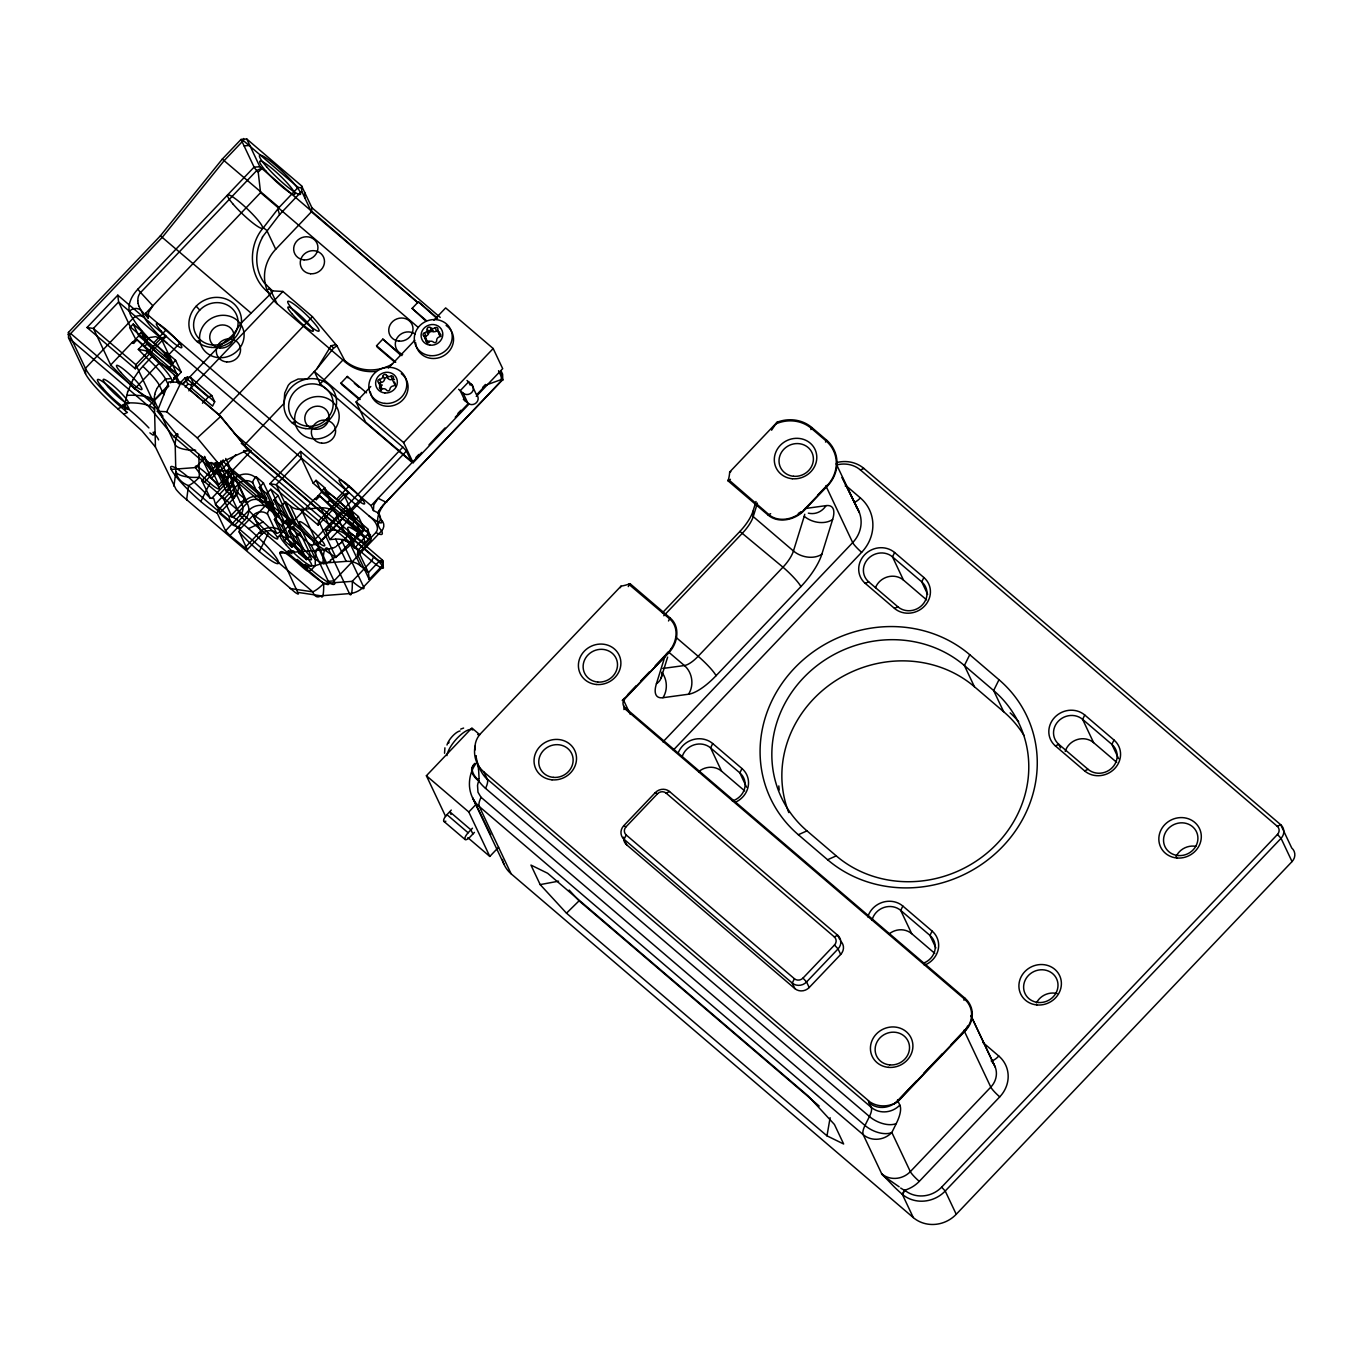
<?xml version="1.0" encoding="UTF-8"?>
<svg xmlns="http://www.w3.org/2000/svg" width="1363" height="1363" viewBox="0 0 1363 1363"><rect width="100%" height="100%" fill="white"/><g stroke="black" fill="none" stroke-linecap="round" stroke-linejoin="round"><path stroke-width="1.5" d="M498.722 371.554L502.214 374.433L501.959 380.124L383.31 504.872M440.215 317.392L311.94 207.755L301.598 185.879L246.754 138.992L241.03 139.435L254.097 167.104A8.195 1.176 43.6 0 0 256.755 170.528L258.22 172.13L260.572 192.643L145.841 313.132L371.077 505.656L373.394 510.563L377.926 512.778L381.35 520.019A8.195 7.599 -25.3 0 1 381.606 530.906L334.037 580.877L328.313 581.302L311.326 545.37L231.301 476.965L220.21 476.386L220.67 470.627L235.782 454.748M231.301 476.965L231.744 471.189L250.979 450.983L244.233 445.207L219.017 414.778L189.491 389.528L282.891 291.443L312.417 316.676L337.036 345.912L345.725 362.422A41.009 38.028 -25.3 0 0 376.12 371.349M155.058 433.281A10.648 1.533 43.6 0 0 154.394 432.139L153.184 435.189L149.879 432.889M154.411 396.684L154.292 400.432A132.978 18.98 85.6 0 1 154.564 409.837L155.433 446.996L175.997 489.3A12.318 1.772 43.6 0 0 181.518 495.297L294.919 592.241A12.318 1.772 43.6 0 0 298.429 593.961L279.739 553.242C280.88 544.876 304.869 570.807 307.885 571.301A36.903 5.316 43.6 0 0 328.313 581.302M479.112 778.852L478.617 770.197M475.125 745.186L475.125 745.186A20.786 19.269 -25.3 0 1 480.713 733.515L620.932 586.243A15.385 5.316 -49.5 0 0 620.404 587.674M155.433 446.996L141.956 430.861L117.763 408.798A36.903 5.316 43.6 0 1 85.528 373.786L68.542 337.854L68.423 332.419L160.391 235.816L222.288 159.113L241.03 139.435M135.295 368.76L135.823 364.705L161.004 338.263L166.082 336.422L117.814 295.175L87.028 327.512L135.295 368.76L166.082 336.422M181.96 384.57L187.208 379.067L187.464 377.04L190.65 377.517L211.759 395.543L214.707 401.795L212.577 406.123L191.467 388.097L191.076 384.673L187.89 384.196L185.232 386.99M173.953 486.182L175.827 471.854L175.197 444.662A20.513 19.014 -25.3 0 1 177.94 434.388M186.612 499.931L188.486 485.603A20.513 7.088 -49.5 0 0 199.339 477.254L198.811 454.237M68.15 334.446L70.689 333.526L162.333 237.264L224.231 160.578L243.296 140.542L243.568 138.532M417.708 302.671L311.411 211.81L301.717 191.314L301.598 185.879M311.94 207.755L311.411 211.81L275.718 249.276A41.009 38.028 -25.3 0 0 276.996 303.676L345.725 362.422M318.107 525.028L318.635 520.973L343.817 494.513L348.894 492.69L300.627 451.443L269.84 483.763L318.107 525.028L348.894 492.69M369.22 579.428L357.413 554.417L357.941 550.379L368.436 539.356L370.975 538.436L367.618 528.776L346.526 510.733L343.067 512.284L325.672 530.548L329.931 539.578L335.656 539.135A20.513 19.014 -25.3 0 1 350.104 543.684L357.941 550.379L368.436 572.596L369.22 579.428L382.526 565.458L382.39 560.023L234.385 433.519M357.413 554.417L370.702 540.464L367.754 534.211L367.618 528.776M370.702 540.464L370.975 538.436M154.462 396.36L154.786 394.469M474.988 749.991L475.04 745.868L475.176 746.941M477.067 394.333L485.79 385.167L501.022 379.664L501.959 374.297M826.983 1135.839L566.497 913.176L540.174 884.604L530.957 865.079L547.619 873.257L808.106 1095.903L834.429 1124.475L843.646 1144L826.983 1135.839L830.118 1117.728M123.948 414.079L127.423 412.461L125.345 410.774L125.175 403.09A148.788 32.593 -81.5 0 0 126.827 395.389L127.372 393.106A47.109 42.747 -44.4 0 1 127.594 391.828M154.82 394.282L155.212 392.834M444.917 747.827L444.542 753.262M163.032 340.086A66.378 61.539 -25.3 0 1 167.104 343.323L368.845 515.742A73.602 68.235 -25.3 0 1 371.707 518.332C375.336 521.518 379.834 527.856 375.932 532.473L365.437 543.496A41.009 5.912 43.6 0 1 357.106 537.84L358.384 532.797A29.73 4.276 43.6 0 0 348.229 529.832L348.349 535.267L354.448 548.182L367.754 534.211M229.972 535.54L247.487 549.851L239.155 531.911L240.007 527.532L234.3 525.59L248.782 510.392A15.385 14.26 -25.3 0 1 270.249 508.74L270.947 508.007L234.385 476.76L233.686 477.493A5.128 1.772 -49.5 0 0 231.011 482.894A10.257 9.507 -25.3 0 1 231.318 496.49L240.263 515.384L244.659 520.104L229.972 535.54L225.559 530.82L217.211 513.152A33.836 4.873 43.6 0 1 182.676 484.138A33.836 4.873 43.6 0 1 174.839 467.526A33.836 4.873 43.6 0 1 210.141 498.194L213.718 498.483L215.405 504.071L229.887 488.857A15.385 14.26 -25.3 0 0 229.41 468.463L230.108 467.73L225.747 458.462M127.713 391.863L132.858 379.851M240.109 529.065L253.262 515.248A10.257 9.507 -25.3 0 1 267.574 514.158A5.128 1.772 -49.5 0 1 270.249 508.74M804.92 508.569L826.063 505.639A41.009 14.175 -49.5 0 1 832.623 519.524L821.838 554.23A41.009 14.175 -49.5 0 1 800.882 586.635L716.052 675.724A41.009 14.175 -49.5 0 1 688.536 694.227L662.963 697.703A41.009 14.175 -49.5 0 1 656.404 683.8L665.331 655.143L655.16 665.826M662.401 612.839L739.922 531.417A25.624 8.86 -49.5 0 0 753.006 511.176L756.005 501.533M757.419 503.117L753.228 516.611A20.513 7.088 -49.5 0 1 742.75 532.814L663.781 615.752M804.732 514.26A20.513 7.088 -49.5 0 1 804.238 516.27L793.453 550.993A20.513 7.088 -49.5 0 1 782.975 567.195L698.146 656.284A20.513 7.088 -49.5 0 1 684.379 665.536L662.759 668.466M661.055 678.246L667.649 657.102M218.114 510.478L218.659 509.336M730.841 471.683A15.385 5.316 -49.5 0 0 729.767 471.939L777.114 422.206A34.603 32.082 -25.3 0 1 811.837 427.522L826.472 440.028A34.603 32.082 -25.3 0 1 827.545 485.91L803.148 511.466A25.25 23.41 -25.3 0 1 799.689 514.277C790.727 520.7 777.08 522.711 768.204 515.163L727.978 480.781L728.387 479.486L769.703 515.282A20.087 18.571 -22.8 0 0 772.855 517.241L773.145 517.361A21.127 19.542 -22.9 0 0 777.37 518.792L778.409 518.979A24.142 22.37 -23.2 0 0 787.133 518.877L789.143 518.451A27.959 25.965 -23.4 0 0 792.039 517.548L794.033 516.73A30.276 28.18 -23.4 0 0 796.605 515.47L797.866 514.703M448.614 743.108L449.091 742.205M217.211 513.152L218.182 510.273L231.267 496.081L234.163 497.887L219.682 513.084L219.034 509.404M377.994 512.556L378.744 511.04M157.341 411.268L168.91 381.844L181.04 382.475L220.721 416.397L248.287 449.688L218.574 463.607L209.221 463.13L178.604 436.961L157.341 411.268L166.695 411.762L197.311 437.932L218.574 463.607M475.397 764.132A20.513 10.989 23.2 0 0 478.771 781.033L478.549 781.578A19.269 14.601 65.8 0 0 477.527 785.531L477.987 792.244L481.003 797.253L864.994 1125.48A20.513 11.364 26.3 0 0 891.845 1132.5L910.331 1171.635A10.257 1.482 43.6 0 0 919.292 1181.363L999.743 1096.857A30.753 28.521 -25.3 0 0 998.806 1056.052L982.689 1042.286M919.292 1181.363A30.753 28.521 -25.3 0 1 904.725 1190.223L902.63 1194.584A30.753 28.521 -25.3 0 0 945.223 1191.023L1281.05 838.33A10.257 9.507 -25.3 0 0 1280.726 824.734L863.903 468.446A30.753 28.521 -25.3 0 0 836.609 462.585M166.695 411.762L181.04 382.475M200.804 501.516L209.919 483.115M259.311 551.504L268.409 533.12M329.931 539.578L347.326 521.313L349.473 516.986L346.526 510.733M241.268 443.316L373.803 556.615L371.673 560.943L352.284 581.32A20.513 2.93 85.6 0 1 349.439 593.604L320.833 595.801L298.276 592.445M811.837 427.522L811.411 428.408A10.257 3.544 -49.5 0 0 810.883 429.566M839.489 939.005L837.734 935.308L669.54 791.545L666.098 793.096A6.151 5.708 -25.3 0 0 657.511 793.76L626.026 826.813A6.151 5.708 -25.3 0 0 626.213 834.974L624.067 839.301L626.69 844.856L794.885 988.618A10.257 9.507 -25.3 0 0 809.196 987.528L840.681 954.458A10.257 9.507 -25.3 0 0 840.358 940.862M826.472 440.028L826.029 440.913A10.257 3.544 -49.5 0 0 825.518 442.072M735.662 802.108A21.535 19.968 -25.3 0 0 741.983 768.562L712.73 743.568L710.583 747.895A17.429 16.169 -25.3 0 0 682.199 756.652M741.983 768.562L739.836 772.889A17.429 16.169 -25.3 0 1 744.607 788.547A17.429 16.169 -25.3 0 1 732.357 800.967M894.622 552.526A21.535 19.968 -25.3 0 0 864.585 554.826A21.535 19.968 -25.3 0 0 865.249 583.381L894.486 608.392A21.535 19.968 -25.3 0 0 924.54 606.075A21.535 19.968 -25.3 0 0 923.875 577.52L894.622 552.526L892.492 556.854L903.482 580.11L926.567 599.856M923.875 577.52L921.729 581.848A17.429 16.169 -25.3 0 1 922.274 604.968A17.429 16.169 -25.3 0 1 897.944 606.842L894.486 608.392M666.098 793.096L834.275 936.858A6.151 5.708 -25.3 0 1 834.48 945.019L802.994 978.089A6.151 5.708 -25.3 0 1 794.408 978.736L792.261 983.064L794.885 988.618M969.757 654.717A125.6 116.451 -25.3 0 0 794.476 668.16A125.6 116.451 -25.3 0 0 798.343 834.735L827.597 859.746A125.6 116.451 -25.3 0 0 1002.878 846.304A125.6 116.451 -25.3 0 0 998.994 679.728L969.757 654.717L964.391 665.536L974.409 686.713L1003.662 711.725A115.344 106.944 -25.3 0 1 1024.022 735.492M998.994 679.728L993.644 690.547A115.344 106.944 -25.3 0 1 997.205 843.527A115.344 106.944 -25.3 0 1 836.235 855.862L827.597 859.746M924.353 965.243A21.535 19.968 -25.3 0 0 932.105 931.082L902.851 906.071L900.704 910.399L911.711 933.672L934.797 953.401M932.105 931.082L929.958 935.41A17.429 16.169 -25.3 0 1 923.688 963.062M1084.761 715.03A21.535 19.968 -25.3 0 0 1054.706 717.347A21.535 19.968 -25.3 0 0 1055.371 745.902L1084.624 770.896A21.535 19.968 -25.3 0 0 1114.678 768.596A21.535 19.968 -25.3 0 0 1114.014 740.041L1084.761 715.03L1082.614 719.357L1093.603 742.631L1116.706 762.36M916.515 1080.927L897.723 1100.657L899.836 1105.103A41.009 14.175 -49.5 0 1 896.275 1123.538L891.845 1132.5A20.513 19.014 -25.3 0 1 863.222 1134.68L479.299 806.538A29.373 27.175 -75.6 0 1 472.62 797.9L490.748 834.65M623.896 709.561A10.257 3.544 -49.5 0 1 624.407 708.385L625.447 708.01L964.885 998.159L964.442 999.045A10.257 3.544 -49.5 0 0 963.931 1000.203M1114.014 740.041L1111.867 744.368A17.429 16.169 -25.3 0 1 1112.395 767.488A17.429 16.169 -25.3 0 1 1088.083 769.345L1084.624 770.896M282.891 291.443L272.685 290.898L270.504 293.982C248.969 279.585 246.754 246.805 263.349 227.757L279.074 207.449L298.139 187.43L301.325 187.907M836.797 464.919A26.664 24.721 -25.3 0 1 860.462 469.996L1277.267 826.285L1280.726 824.734L1291.732 847.99A10.257 9.507 -25.3 0 1 1292.039 861.586L956.23 1214.28A30.753 28.521 -25.3 0 1 913.295 1217.585L902.306 1194.312L904.47 1190.069M262.326 237.145L279.551 214.604L301.717 191.314M132.91 379.732L138.668 371.196A71.234 70.433 27.7 0 1 142.859 366.306L152.06 356.442A36.903 5.316 43.6 0 1 146.233 350.802L138.327 349.371L149.947 337.462L155.774 336.661L163.032 340.103M244.233 445.207L284.015 403.431L284.697 393.106L288.172 385.456A13.409 10.24 -56.3 0 1 291.086 382.407L298.105 379.033L307.288 378.982L316.812 368.896L331.09 345.776L335.622 344.686M964.885 998.159A24.347 22.575 -25.3 0 1 965.634 1030.445L899.171 1100.248A15.3 14.175 -25.3 0 1 893.259 1104.149A20.513 18.452 -63.9 0 0 898.711 1100.026L965.174 1030.224A23.512 21.791 -25.3 0 0 964.442 999.045L624.407 708.385A10.257 6.679 70.2 0 1 623.624 705.813A6.304 5.844 -25.3 0 1 623.521 700.872A8.757 8.127 -25.3 0 1 625.242 698.418L668.432 653.03C677.65 644.222 680.819 626.997 670.238 618.035L630.03 583.654L629.467 584.523A10.257 3.544 -49.5 0 0 628.275 586.601M670.238 618.035L669.676 618.904A10.257 3.544 -49.5 0 0 668.5 620.966M379.613 509.677L379.272 510.205A34.007 2.641 -47.1 0 0 378.829 510.904M670.988 648.907L671.431 648.26A31.145 29.049 -25.7 0 0 673.373 644.733L673.799 643.864A29.475 27.447 -26.3 0 0 675.06 640.303L675.315 639.417A27.277 25.386 -26.8 0 0 675.963 635.516L676.048 633.948A23.614 21.961 -27.8 0 0 674.889 626.452L674.208 624.85A20.803 19.338 -28.2 0 0 672.777 622.346L672.198 621.545A20.036 18.622 -28.1 0 0 669.676 618.904L628.701 584.182A42.594 39.493 -25.3 0 1 620.915 586.158M777.114 422.206L774.797 425.46A100.692 34.825 -49.5 0 0 771.577 430.197M380.754 508.075L381.061 507.666A13.068 1.022 -47.1 0 1 383.054 505.179M666.507 653.695L665.808 654.581M316.812 368.896L333.679 347.991L337.036 345.912M418.066 302.603L259.89 166.78L254.097 167.104L137.97 289.075C130.729 296.606 124.68 309.043 132.978 318.38A41.009 5.912 43.6 0 0 148.823 338.348M500.937 370.634L502.606 374.178L502.743 379.63L386.598 501.601C379.357 509.115 373.309 521.569 381.606 530.906A41.009 5.912 43.6 0 1 375.932 532.473M138.839 306.079L141.002 310.27L148.158 318.039L148.567 312.417L152.843 305.789L140.61 292.517L256.755 170.528L261.151 168.382M144.768 346.304L147.562 343.374L141.991 331.567L133.216 324.07L129.706 327.733L136.351 340.443M139.179 334.497L141.991 331.567M167.768 385.797L153.082 401.233L134.63 388.915L110.676 364.977L132.364 342.198L133.557 343.391L137.05 339.711L177.343 374.161L173.851 377.841L174.907 378.744L181.211 372.116L175.623 360.309L166.848 352.813L164.054 355.76M133.557 343.391L132.501 342.488L138.787 335.877L133.216 324.07M153.712 342.931L166.303 329.693M134.63 388.915L159.812 362.456L177.343 374.161M167.036 356.544L179.626 343.306M172.13 363.989L175.623 360.309M169.625 367.567L172.437 364.62L181.211 372.116M163.901 394.827L159.437 385.422L165.536 379.016L171.261 378.573L173.084 382.407M170.579 382.85L174.771 378.454L173.851 377.841M168.876 386.053L148.567 406.259L68.542 337.854M179.609 383.531L184.925 377.96L187.464 377.04M182.659 384.468L218.182 347.156L231.011 336.61A13.409 2.198 -45 0 0 233.925 333.56L241.455 322.724L270.504 293.982M188.844 390.84L191.467 388.097M202.508 403.192L208.3 397.093L211.759 395.543M219.017 414.778L312.417 316.676M205.387 457.269L195.591 467.56L171.261 469.417M210.277 498.159L201.86 480.679L216.547 465.243A10.257 9.507 -25.3 0 0 218.284 462.807M233.38 497.137L223.225 475.67L227.434 471.257L237.571 492.725L233.38 497.137L226.071 490.884L215.916 469.417L220.124 465.022A16.407 2.368 43.6 0 1 217.364 462.347M223.157 459.859A15.385 14.26 -25.3 0 1 219.392 466.64L204.689 482.059L201.86 480.679M215.064 463.556L222.953 480.219L218.744 484.632L211.435 478.379L215.644 473.966L210.379 462.858M218.983 487.562L232.988 472.859A16.407 2.368 43.6 0 0 222.442 460.711L218.25 465.124A16.407 2.368 43.6 0 0 215.388 462.534M320.203 383.872L314.342 371.486L402.852 447.149L406.447 451.051L411.626 462.023L320.203 383.872L343.442 359.474M212.253 497.819L225.406 484.001A10.257 9.507 -25.3 0 0 225.099 470.405L220.67 461.018M276.74 515.129L266.603 493.662L270.794 489.249L280.948 510.716L276.74 515.129A16.407 2.368 43.6 0 0 269.431 508.876L273.622 504.463L263.485 483.013L256.176 476.76L255.477 477.493A15.385 14.26 -25.3 0 0 234.01 479.129L219.324 494.565L223.719 499.284L232.085 516.952A33.836 4.873 43.6 0 1 266.603 545.967A33.836 4.873 43.6 0 1 274.457 562.578A33.836 4.873 43.6 0 1 239.155 531.911M226.071 490.884L230.262 486.472L220.124 465.022M223.805 499.42L238.491 484.001A10.257 9.507 -25.3 0 1 252.802 482.894A5.128 1.772 -49.5 0 1 255.477 477.493M359.27 399.495L341.67 384.451L341.023 383.054L347.309 376.444L366.511 392.851M394.81 362.166L377.21 347.122L376.563 345.742L382.85 339.114L402.051 355.522M425.563 320.731L412.103 308.413L418.39 301.802L437.591 318.209M225.559 530.82L240.178 515.248A10.257 9.507 -25.3 0 0 239.871 501.652A5.128 1.772 -49.5 0 0 244.181 499.71L244.88 498.977L234.385 476.76M256.176 476.76L266.671 498.977L265.972 499.71A15.385 14.26 -25.3 0 0 244.522 501.363L230.04 516.56L234.572 516.407M269.431 508.876L259.294 487.409L263.485 483.013M300.627 451.443L301.41 458.275L276.229 484.717L269.84 483.763M468.94 404.13L413.142 462.721L365.608 422.087L356.101 401.949L370.77 386.53M388.387 368.027L414.812 340.273M433.894 320.237L445.65 307.902L493.185 348.536L502.691 368.674L476.266 396.429M427.914 333.492L430.469 330.8M254.097 517.565L268.085 502.862A16.407 2.368 43.6 0 1 273.622 504.463M291.733 528.384L281.221 506.167L285.429 501.754L295.924 523.971L291.733 528.384L284.424 522.131L273.912 499.914L278.12 495.502L270.794 489.249M244.59 548.045L259.294 532.609A15.385 14.26 -25.3 0 1 280.744 530.957L281.459 530.224L270.947 508.007M291.886 547.142L281.732 525.675L285.94 521.262L296.078 542.73L291.886 547.142L284.56 540.89L274.423 519.422L278.614 515.027A16.407 2.368 43.6 0 1 268.085 502.862M247.436 549.425L262.122 533.989A10.257 9.507 -25.3 0 1 276.433 532.899A5.128 1.772 -49.5 0 0 280.744 530.957M343.817 494.513L355.641 519.524L313.234 483.269L316.029 480.321L324.803 487.835L330.374 499.642L327.58 502.572M284.424 522.131L288.615 517.736L278.12 495.502M277.49 537.567L291.478 522.864A16.407 2.368 43.6 0 0 280.948 510.716M322.009 490.765L324.803 487.835M356.663 534.092L357.583 534.705L335.894 557.484L317.443 545.183L293.488 521.228L315.177 498.449L316.369 499.642L319.862 495.979L360.173 530.428L356.663 534.092L357.719 534.995L364.023 528.384L358.435 516.577L349.661 509.081L346.866 512.011M316.369 499.642L315.313 498.739L321.6 492.128L316.029 480.321M310.696 555.235L306.505 559.631L299.196 553.395L288.683 531.161L292.892 526.748L300.201 533.001L310.696 555.235L315.671 559.477A15.385 14.26 -25.3 0 0 326.49 562.868L346.168 561.369A20.513 19.014 -25.3 0 1 360.616 565.901L368.436 572.596L378.931 561.573L382.39 560.023L382.884 561.062L383.02 566.514L363.614 586.874A20.513 19.014 -25.3 0 1 349.439 593.604L328.534 549.374A132.995 46.052 -1.3 0 1 318.84 550.26L279.739 553.242M284.56 540.89L288.769 536.477L278.614 515.027M306.505 559.631L295.992 537.414L300.201 533.001M336.542 499.182L349.132 485.961M413.142 462.721L403.635 442.583L493.185 348.536M299.196 553.395L303.387 548.982L292.892 526.748M406.447 451.051L317.051 544.927L313.848 544.467L313.456 541.043L402.852 447.149M317.443 545.183L342.624 518.724L360.173 530.428M349.848 512.795L362.456 499.574M354.942 520.257L358.435 516.577M352.455 523.818L355.249 520.887L364.023 528.384M415.971 457.457L418.867 454.424M457.985 413.347L460.881 410.297M482.604 387.484L485.501 384.434M371.077 505.656L421.746 452.431M429.021 444.798L445.037 427.965M455.225 417.265L468.327 403.516M338.16 555.337L348.229 547.023L364.16 530.326L367.363 530.803M445.65 816.488L426.398 775.734L471.871 727.978L479.725 734.691M445.837 821.225A6.151 2.13 -49.5 0 1 443.639 820.117A6.151 2.13 -49.5 0 1 446.928 814.648L451.272 810.082M498.619 847.19L489.811 856.441L468.804 811.99L476.147 804.289M474.443 832.384L470.099 836.95A6.151 2.13 -49.5 0 1 464.919 839.267A6.151 2.13 -49.5 0 1 468.122 832.776L472.467 828.21M627.559 694.823L636.282 685.674M640.644 681.091L649.35 671.925M817.63 495.195L826.097 486.318A10.257 1.482 43.6 0 1 825.927 485.841M804.238 509.592L827.068 485.688A33.768 31.298 -25.3 0 0 826.029 440.913L811.411 428.408A33.768 31.298 -25.3 0 0 775.922 423.876M662.946 741.898L852.693 542.61A30.753 28.521 -25.3 0 0 856.1 506.525M673.356 750.076L861.655 552.322A41.009 38.028 -25.3 0 0 860.394 497.938L845.759 485.432A10.257 3.544 -49.5 0 1 845.23 485.978M834.275 936.858L837.734 935.308A10.257 9.507 -25.3 0 1 838.058 948.904L806.572 981.973A10.257 9.507 -25.3 0 1 792.261 983.064L624.067 839.301A10.257 9.507 -25.3 0 1 623.76 825.705L655.245 792.653A10.257 9.507 -25.3 0 1 669.54 791.545M923.739 1073.328L942.515 1053.599M951.187 1044.501L964.186 1030.837A20.513 19.014 -25.3 0 0 967.662 1025.964M904.725 1190.223A26.664 24.721 -25.3 0 0 941.646 1187.139L1277.472 834.446A6.151 5.708 -25.3 0 0 1277.267 826.285M258.22 172.13L261.56 168.842M566.497 913.176L579.071 900.841L819.197 1106.075M341.142 542.798L340.852 543.07A17.191 9.762 -40.8 0 1 339.626 543.956M197.311 437.932L220.721 416.397M148.567 406.259L173.782 436.705L177.599 433.809M337.462 555.831L330.374 560.074M727.978 480.781L728.711 480.287A10.257 3.544 -49.5 0 1 730.415 479.316M768.204 515.163L768.936 514.669A10.257 3.544 -49.5 0 1 770.64 513.698M266.432 290.489L269.772 288.411L272.685 290.898M335.911 546.733L332.674 548.284M430.027 331.891L427.335 333.066A11.432 10.24 -11 0 1 432.633 330.8M460.694 729.12L463.607 728.063M197.005 341.551L200.463 340M117.763 408.798L121.222 407.247L125.175 403.09A25.624 8.877 -1.3 0 1 154.564 409.837M292.074 422.803L295.532 421.252M248.475 528.588L263.161 522.012M307.885 571.301L311.343 569.751L315.296 565.611A148.788 55.048 -15.6 0 0 323.099 563.14A25.624 5.418 84.1 0 1 328.534 549.374L329.13 549.289M860.462 469.996L863.903 468.446M865.249 583.381L868.691 581.831L897.944 606.842M798.343 834.735L806.981 830.868L836.235 855.862M1055.371 745.902L1058.83 744.351L1088.083 769.345M301.7 566.02L305.278 564.486L311.343 569.751A41.009 5.912 43.6 0 0 334.037 580.877L317.051 544.927M628.701 584.182L630.03 583.654M191.076 384.673L193.614 383.77L214.707 401.795M311.326 545.37L313.848 544.467M625.225 698.401L624.186 698.776A10.257 1.482 43.6 0 0 623.641 698.555M666.899 653.167L668.739 651.855A32.031 29.918 -25.2 0 0 670.937 648.941M232.085 516.952L234.232 516.56L247.35 502.743A10.257 9.507 -25.3 0 1 261.662 501.652A5.128 1.772 -49.5 0 0 265.972 499.71M540.174 884.604L558.574 881.18M431.372 331.584L433.536 331.499M244.062 145.858L249.787 145.432M285.429 501.754L290.387 505.997A15.385 14.26 -25.3 0 0 301.223 509.404L320.884 507.888A20.513 19.014 -25.3 0 1 335.332 512.42L363.137 536.187L365.437 543.496M325.672 530.548L331.396 530.122A20.513 19.014 -25.3 0 1 345.827 534.654L353.664 541.35L354.448 548.182M307.22 566.224L315.296 565.611A25.624 3.663 85.6 0 1 318.84 550.26M288.223 550.993L293.744 551.248A18.264 2.624 43.6 0 0 294.05 552.151M243.602 450.608L250.979 450.983M87.028 327.512L93.4 328.449L135.823 364.705L153.082 401.233M290.251 588.509L312.808 591.866A20.513 8.587 -81.5 0 0 320.833 595.801A20.513 2.93 85.6 0 0 323.661 583.517L199.339 477.254A20.513 7.105 -1.3 0 1 175.827 471.854A20.513 16.782 7.5 0 0 188.486 485.603L312.808 591.866A20.513 7.088 -49.5 0 0 323.661 583.517L352.284 581.32A20.513 2.947 43.6 0 0 363.614 586.874L342.266 541.673L348.349 535.267A25.624 3.697 43.6 0 1 357.106 537.84M827.545 485.91L827.068 485.688A10.257 1.482 43.6 0 0 826.523 485.467M501.022 379.664L501.959 380.124A8.195 1.176 43.6 0 0 502.743 379.63L498.534 370.753M739.922 531.417L782.975 567.195A20.513 2.947 43.6 0 1 800.882 586.635M327.018 418.85L329.284 419.957M668.432 653.03L624.186 698.776A10.257 6.679 70.2 0 0 623.521 700.872M655.245 792.653L657.511 793.76M623.76 825.705L626.026 826.813M965.634 1030.445L965.174 1030.224A10.257 1.482 43.6 0 0 964.237 1029.951M899.171 1100.248L898.711 1100.026A10.257 1.482 43.6 0 0 897.723 1100.657A20.513 19.014 -25.3 0 1 869.1 1102.837A30.753 4.43 43.6 0 1 868.589 1100.759L483.899 771.952A30.753 28.521 -25.3 0 1 474.818 747.623M288.138 551.129L291.989 553.668M899.154 1186.815L886.001 1177.683M222.288 159.113L279.074 207.449M160.391 235.816L250.809 312.894M263.349 227.757L266.807 230.398L275.718 249.276M219.392 466.64L216.478 464.868L225.491 484.138L229.887 488.857M244.522 501.363L247.436 503.117L238.423 483.865L234.01 479.129M259.294 532.609L262.207 534.364L253.092 514.958L248.782 510.392M243.296 140.542L298.139 187.43M436.654 318.226L418.39 301.802M412.103 308.413L426.5 320.714M260.572 192.643L418.22 327.41M466.998 380.464L471.547 384.349L476.3 394.418A6.151 5.708 -25.3 0 1 476.505 402.579A6.151 5.708 -25.3 0 1 467.918 403.244L463.369 399.359M458.615 389.29L463.147 393.174L467.918 403.244M401.114 355.556L382.85 339.114M376.563 345.742L395.764 362.149M675.622 637.032L698.146 656.284A20.513 2.947 43.6 0 1 716.052 675.724M331.09 345.776L333.679 347.991M354.363 383.31L359.168 387.416M668.296 651.787L684.379 665.536A20.513 17.94 82.3 0 1 688.536 694.227M341.023 383.054L360.207 399.461M356.101 401.949L403.635 442.583M746.6 787.218L739.836 772.889L710.583 747.895L721.572 771.151L744.675 790.898M138.787 335.877L147.562 343.374M321.6 492.128L330.374 499.642M349.473 516.986L370.583 535.029M187.208 379.067L208.3 397.093M343.067 512.284L364.16 530.326M176.645 374.893L177.701 375.796L166.848 352.813M318.107 495.808L319.163 496.711M359.457 531.161L360.531 532.064L349.661 509.081M347.326 521.313L368.436 539.356M146.233 350.802L174.038 374.552A20.513 19.014 -25.3 0 1 179.609 383.259M245.408 447.439L378.931 561.573L383.02 566.514A20.513 2.947 43.6 0 1 371.673 560.943L243.96 451.8M259.294 487.409L266.603 493.662M273.912 499.914L281.221 506.167M230.108 467.73L266.671 498.977M288.615 517.736L295.924 523.971M70.689 333.526L152.383 403.363L163.015 416.192M313.456 541.043L231.744 471.189L220.67 470.627L211.095 462.449M288.683 531.161L295.992 537.414M173.782 436.705L220.21 476.386M205.983 459.876A15.385 14.26 -25.3 0 0 210.669 469.724L215.644 473.966M222.953 480.219L230.262 486.472M237.571 492.725L244.88 498.977M281.459 530.224L288.769 536.477M296.078 542.73L303.387 548.982M626.213 834.974L794.408 978.736M125.345 410.774L121.222 407.247A41.009 5.912 43.6 0 1 85.409 368.351L68.423 332.419M483.899 771.952L487.29 779.142L871.213 1107.301A20.513 19.014 -25.3 0 0 899.836 1105.103M478.771 781.033A36.971 28.01 65.8 0 0 485.518 788.359L869.441 1116.518A20.513 11.364 26.3 0 0 896.275 1123.538M426.398 775.734L468.804 811.99M446.928 814.648L468.122 832.776M502.385 859.406A30.753 28.521 -25.3 0 0 511.108 873.802L913.295 1217.585M467.833 837.649L489.811 856.441M443.861 821.361L465.056 839.489M319.862 495.979L342.624 518.724M137.05 339.711L159.812 362.456M869.1 1102.837L871.213 1107.301A20.513 7.088 -49.5 0 1 869.441 1116.518L864.994 1125.48A20.513 7.088 -49.5 0 0 863.222 1134.68L881.725 1173.833L893.787 1186.423A30.293 4.362 43.6 0 0 896.82 1189.354L898.115 1190.563A22.643 3.254 43.6 0 0 902.306 1194.312M1277.472 834.446L1281.05 838.33L1292.039 861.586M834.48 945.019L838.058 948.904L840.681 954.458M196.187 306.198L199.765 310.083M802.994 978.089L806.572 981.973L809.196 987.528M941.646 1187.139L945.223 1191.023L956.23 1214.28M569.138 890.056L579.071 900.841M439.261 334.395L440.164 335.997M264.695 283.044L269.772 288.411L276.996 303.676M259.822 166.661L246.754 138.992M857.497 508.689L842.095 477.442L859.423 512.727L836.166 463.744M970.865 1015.52L995.28 1067.212M971.376 1016.611L994.002 1064.52M1118.631 758.68L1111.867 744.368L1082.614 719.357A17.429 16.169 -25.3 0 0 1058.284 721.231A17.429 16.169 -25.3 0 0 1058.83 744.351L1060.516 747.929M1003.662 711.725L993.644 690.547L964.391 665.536A115.344 106.944 -25.3 0 0 803.42 677.888A115.344 106.944 -25.3 0 0 806.981 830.868M927.658 594.37L921.729 581.848L892.492 556.854A17.429 16.169 -25.3 0 0 868.163 558.711A17.429 16.169 -25.3 0 0 868.691 581.831M826.097 486.318L852.693 542.61A10.257 1.482 43.6 0 0 861.655 552.322M935.887 947.932L929.958 935.41L900.704 910.399A17.429 16.169 -25.3 0 0 883.803 907.519A17.429 16.169 -25.3 0 0 872.013 920.332M964.186 1030.837L990.799 1087.129A10.257 1.482 43.6 0 0 999.743 1096.857M623.198 699.406L630.302 714.416M470.218 385.218L468.616 381.861L460.234 390.67L464.987 400.739M425.58 339.319L424.08 336.15A1.823 1.687 -25.3 0 1 424.438 332.896A3.646 3.39 -25.3 0 0 427.249 329.062A1.823 1.687 -25.3 0 1 430.367 327.563A3.646 3.39 -25.3 0 0 435.121 327.784L436.62 330.953A1.823 1.687 -25.3 0 1 438.256 330.647M430.367 327.563L431.867 330.749A3.646 3.39 -25.3 0 0 436.62 330.953M427.249 329.062L428.749 332.231A3.646 3.39 -25.3 0 1 425.938 336.065A1.823 1.687 -25.3 0 0 424.575 337.394M424.438 332.896L425.938 336.065M424.08 336.15A3.646 3.39 -25.3 0 1 426.023 340.188L427.522 343.374M380.976 390.517A1.823 1.687 -25.3 0 1 381.163 390.022L379.664 386.853A3.646 3.39 -25.3 0 0 378.573 382.492A1.823 1.687 -25.3 0 1 379.578 379.323A3.646 3.39 -25.3 0 0 383.054 376.018A1.823 1.687 -25.3 0 1 386.393 375.098A3.646 3.39 -25.3 0 0 390.96 376.154A1.823 1.687 -25.3 0 1 393.294 378.403A3.646 3.39 -25.3 0 0 394.367 382.764L395.883 385.95A3.646 3.39 -25.3 0 1 394.571 382.066M390.96 376.154L392.459 379.34A1.823 1.687 -25.3 0 1 394.52 379.613M386.393 375.098L387.893 378.267A3.646 3.39 -25.3 0 0 392.459 379.34M383.054 376.018L384.553 379.187A3.646 3.39 -25.3 0 1 381.078 382.492A1.823 1.687 -25.3 0 0 379.442 383.685M379.578 379.323L381.078 382.492M378.573 382.492L380.073 385.661A3.646 3.39 -25.3 0 1 381.163 390.022M347.309 376.444L347.974 377.841M511.108 873.802L479.299 806.538A20.513 7.088 -49.5 0 1 481.088 797.321M348.229 529.832L353.664 541.35M335.332 512.42L345.827 534.654M350.104 543.684L360.616 565.901M301.41 458.275L313.234 483.269M320.884 507.888L331.396 530.122M335.656 539.135L346.168 561.369M472.893 834.003L470.916 829.846L449.722 811.718L451.034 814.495M335.894 557.484L318.635 520.973L276.229 484.717L293.488 521.228M301.223 509.404L326.49 562.868M290.387 505.997L315.671 559.477M252.802 482.894L261.662 501.652M267.574 514.158L276.433 532.899M190.65 377.517L193.614 383.77M184.925 377.96L187.89 384.196M231.011 482.894L239.871 501.652M145.841 313.132L148.158 318.039M174.038 374.552L178.417 383.821M167.104 343.323A32.814 4.719 43.6 0 1 144.427 317.511L141.002 310.27A8.195 7.599 -25.3 0 0 129.553 311.139M218.744 484.632L208.249 462.415L200.94 456.162L211.435 478.379M204.348 456.366L210.669 469.724M168.16 384.536L165.536 379.016A25.624 3.697 43.6 0 0 148.976 359.934A41.009 5.912 43.6 0 1 138.327 349.371M158.841 410.059L154.292 400.432A25.624 7.088 -2 0 0 126.827 395.389M160.647 413.892L175.197 444.662A20.513 7.105 -1.3 0 0 195.659 450.216M155.075 433.332L155.109 433.4A18.264 2.624 43.6 0 0 154.394 432.139M110.676 364.977L93.4 328.449L118.598 302.007L117.814 295.175M503.884 864.023L472.211 797.065A30.685 28.384 -75.6 0 1 469.554 786.911L469.485 786.127A33.206 30.719 -75.6 0 1 475.108 764.66M478.737 766.381L478.413 765.495A49.801 29.867 56.6 0 1 475.84 755.835M373.394 510.563L373.803 504.94L378.062 498.296L385.814 502.095A8.195 1.176 43.6 0 0 386.598 501.601M138.702 305.721L138.106 303.404M278.018 209.578L279.551 214.604M477.612 765.205L478.055 767.301M477.578 765.035L476.846 761.321M478.311 768.579L478.566 769.925M476.369 758.697L475.943 755.801M753.006 511.176L753.228 516.611L793.453 550.993A20.513 14.993 17.3 0 0 821.838 554.23M304.631 192.302L304.767 197.737M85.528 373.786L85.409 368.351L132.978 318.38A8.195 7.599 -25.3 0 1 144.427 317.511M471.547 384.349A6.151 5.708 -25.3 0 1 471.734 392.51A6.151 5.708 -25.3 0 1 463.147 393.174M431.236 330.51A11.279 10.461 -25.3 0 1 432.838 330.05M379.544 385.559A10.257 9.507 -25.3 0 1 379.8 384.894M426.023 340.188A1.823 1.687 -25.3 0 0 428.783 341.96A3.646 3.39 -25.3 0 1 433.536 342.164A1.823 1.687 -25.3 0 0 436.654 340.665A3.646 3.39 -25.3 0 1 439.465 336.848A1.823 1.687 -25.3 0 0 439.823 333.594A3.646 3.39 -25.3 0 1 437.881 329.539A1.823 1.687 -25.3 0 0 435.121 327.784M424.796 338.706A1.823 1.687 -25.3 0 1 424.592 338.263M428.749 332.231A1.823 1.687 -25.3 0 1 431.867 330.749M439.431 331.839A1.823 1.687 -25.3 0 1 439.38 332.708A3.646 3.39 -25.3 0 0 440.845 336.542M446.093 325.433A19.218 17.821 -25.3 0 1 443.503 355.862A19.218 17.821 -25.3 0 1 415.63 342.59M428.698 342.743A6.849 5.639 -25.4 0 1 428.902 340.886M427.352 332.93A11.449 10.87 -9 0 1 429.941 331.26M425.818 339.438A3.646 3.39 -25.3 0 1 427.641 342.863M380.226 387.842A11.449 10.342 -9 0 1 382.168 384.962M379.664 386.853A1.823 1.687 -25.3 0 0 381.998 389.102A3.646 3.39 -25.3 0 1 386.564 390.159A1.823 1.687 -25.3 0 0 389.903 389.239A3.646 3.39 -25.3 0 1 393.379 385.933A1.823 1.687 -25.3 0 0 394.367 382.764M380.073 385.661A1.823 1.687 -25.3 0 1 379.613 385.235M384.553 379.187A1.823 1.687 -25.3 0 1 387.893 378.267M401.318 373.683A19.218 17.821 -25.3 0 1 398.439 403.38A19.218 17.821 -25.3 0 1 370.361 392.05M379.885 387.842A11.449 10.342 -9 0 1 381.538 385.116M446.911 755.63A19.218 6.645 -49.5 0 1 458.309 737.059A19.218 6.645 -49.5 0 1 472.774 729.989M446.979 745.016A11.023 3.816 -49.5 0 1 452.482 736.173A11.023 3.816 -49.5 0 1 460.064 730.96M477.68 734.538A19.218 6.645 -49.5 0 1 478.907 735.287M1036.408 1002.964A17.429 16.169 -25.3 0 1 1057.126 993.559M1175.809 857.14A17.429 16.169 -25.3 0 1 1195.811 846.338M832.623 519.524A20.513 14.993 17.3 0 1 804.238 516.27M826.063 505.639A20.513 17.94 82.3 0 1 808.344 513.152M1010.17 712.883A119.45 110.744 -25.3 0 1 1018.655 721.691M881.725 1173.833A20.513 19.014 -25.3 0 0 910.331 1171.635L990.799 1087.129A20.513 19.014 -25.3 0 0 991.225 1060.908M885.865 1177.853A63.959 63.328 -55.7 0 1 881.537 1174.02M625.464 708.01A8.757 8.127 -25.3 0 1 623.607 705.813M892.509 1104.234A24.79 22.984 -25.3 0 1 868.487 1100.861M626.69 844.856A10.257 9.507 -25.3 0 1 623.607 837.206M729.682 471.939A42.594 39.493 -25.3 0 1 728.472 479.503M622.244 700.565A10.257 9.507 -25.3 0 1 622.704 699.969M788.785 812.569A115.344 106.944 -25.3 0 1 833.389 682.182A115.344 106.944 -25.3 0 1 974.409 686.713M698.623 771.714A17.429 16.169 -25.3 0 1 721.572 771.151M888.761 934.234A17.429 16.169 -25.3 0 1 911.711 933.672M1065.219 751.388A17.429 16.169 -25.3 0 1 1093.603 742.631M875.489 587.709A17.429 16.169 -25.3 0 1 903.482 580.11M860.394 497.938A10.257 3.544 -49.5 0 1 853.885 502.487M998.806 1056.052A10.257 3.544 -49.5 0 1 991.565 1060.721M867.788 916.89A21.535 19.968 -25.3 0 1 902.851 906.071M678.161 752.955A21.535 19.968 -25.3 0 1 712.73 743.568M487.29 779.142A20.513 7.088 -49.5 0 1 485.518 788.359M487.187 779.363A20.547 12.335 56.6 0 1 478.992 766.5M661.822 673.032A20.513 14.993 17.3 0 1 656.404 683.8M661.822 672.18A20.513 17.94 82.3 0 1 662.963 697.703M801.086 511.687A31.741 28.93 -6.3 0 1 798.258 513.459M779.21 789.995A119.45 110.744 -25.3 0 1 778.801 785.94M905.253 1190.836A22.592 1.67 32.4 0 1 900.687 1188.059M478.652 778.903A25.948 20.019 -39.6 0 1 478.362 780.539M478.856 780.522A20.513 11.722 25.7 0 1 475.04 763.263M804.102 509.83A31.775 29.73 -22.8 0 1 797.917 514.771M381.35 520.019A32.814 4.719 43.6 0 1 368.845 515.742M377.926 512.778A8.195 7.599 -25.3 0 1 378.181 523.665M402.63 354.363A12.301 11.415 -25.3 0 1 397.076 338.024A12.301 11.415 -25.3 0 1 415.187 334.139M291.478 522.864A16.407 2.368 43.6 0 1 285.94 521.262M281.732 525.675A16.407 2.368 43.6 0 1 274.423 519.422M232.988 472.859A16.407 2.368 43.6 0 1 227.434 471.257M223.225 475.67A16.407 2.368 43.6 0 1 215.916 469.417M142.876 366.34A25.624 3.697 43.6 0 1 159.437 385.422M351.007 544.229A25.624 3.697 43.6 0 0 342.266 541.673A16.646 8.996 -41.1 0 1 341.074 542.661M363.137 536.187A36.903 5.316 43.6 0 1 358.384 532.797M233.686 477.493A15.385 14.26 -25.3 0 1 234.163 497.887M229.41 468.463A5.128 1.772 -49.5 0 1 225.099 470.405M382.884 561.062A16.407 2.368 43.6 0 1 373.803 556.615M244.181 499.71A15.385 14.26 -25.3 0 1 244.659 520.104M152.06 356.442A29.73 4.276 43.6 0 1 171.261 378.573M156.915 388.523A16.952 16.39 -78 0 1 159.352 385.32M155.348 392.323A20.224 20.172 50.6 0 1 155.757 391.181L156.115 390.431A18.843 18.605 -88.6 0 1 156.626 389.188M330.698 560.926A48.591 47.398 -47.5 0 1 323.355 563.992M339.114 544.144A18.128 10.904 -40.9 0 1 338.245 544.808M337.581 545.2A19.712 13.374 -41.9 0 1 336.61 545.864M332.197 547.994A20.224 18.809 -70.1 0 1 329.096 549.016M293.982 552.015A10.648 1.533 43.6 0 1 293.744 551.248M297.151 559.409A42.1 3.186 42.2 0 1 307.714 568.32M122.926 404.743A42.1 7.871 43.1 0 1 148.908 427.931M153.065 432.31A25.778 3.868 41.1 0 1 158.585 439.891M140.61 292.517A8.195 1.176 43.6 0 1 137.97 289.075M138.583 295.941A6.321 3.714 -52.5 0 1 140.253 292.875M137.902 300.695A13.494 7.922 -52.5 0 1 138.43 296.197M138.072 303.216A25.454 14.942 -52.5 0 1 137.833 301.053M379.698 509.523A24.5 1.908 -47 0 1 380.584 508.297M392.612 363.904A41.009 38.028 -25.3 0 1 344.924 360.735M264.49 283.214A41.725 38.948 -65.9 0 1 262.548 237.281M161.004 338.263L118.598 302.007L130.405 327.001L172.828 363.257L161.004 338.263M166.15 353.545L141.292 332.299L146.863 344.106L171.721 365.352L166.15 353.545M348.962 509.813L324.104 488.567L329.676 500.374L354.55 521.62L348.962 509.813M229.58 516.577L215.439 504.497A33.836 4.873 43.6 0 1 219.716 513.527L233.857 525.607A33.836 4.873 43.6 0 1 229.58 516.577M429.924 355.607A19.218 17.821 -25.3 0 0 451.102 330.51A19.218 17.821 -25.3 0 0 418.748 326.813A19.218 17.821 -25.3 0 0 429.924 355.607M430.044 345.163A11.023 10.223 -25.3 0 0 442.174 330.783A11.023 10.223 -25.3 0 0 423.637 328.653A11.023 10.223 -25.3 0 0 430.044 345.163M384.911 403.414A19.218 17.821 -25.3 0 0 405.475 377.875A19.218 17.821 -25.3 0 0 372.985 374.944A19.218 17.821 -25.3 0 0 384.911 403.414M384.826 392.953A11.023 10.223 -25.3 0 0 396.616 378.301A11.023 10.223 -25.3 0 0 377.994 376.631A11.023 10.223 -25.3 0 0 384.826 392.953M1178.075 855.538A17.429 16.169 -25.3 0 0 1196.765 832.418A17.429 16.169 -25.3 0 0 1167.324 829.692A17.429 16.169 -25.3 0 0 1178.075 855.538M553.293 777.37A17.429 16.169 -25.3 0 0 571.983 754.25A17.429 16.169 -25.3 0 0 542.542 751.524A17.429 16.169 -25.3 0 0 553.293 777.37M889.681 1064.895A17.429 16.169 -25.3 0 0 908.371 1041.775A17.429 16.169 -25.3 0 0 878.914 1039.049A17.429 16.169 -25.3 0 0 889.681 1064.895M597.658 682.028A17.429 16.169 -25.3 0 0 616.349 658.891A17.429 16.169 -25.3 0 0 586.908 656.182A17.429 16.169 -25.3 0 0 597.658 682.028M793.556 476.283A17.429 16.169 -25.3 0 0 812.246 453.163A17.429 16.169 -25.3 0 0 782.805 450.437A17.429 16.169 -25.3 0 0 793.556 476.283M1038.163 1002.486A17.429 16.169 -25.3 0 0 1056.853 979.367A17.429 16.169 -25.3 0 0 1027.395 976.641A17.429 16.169 -25.3 0 0 1038.163 1002.486M596.381 684.482A21.535 19.968 -25.3 0 0 619.466 655.91A21.535 19.968 -25.3 0 0 583.091 652.553A21.535 19.968 -25.3 0 0 596.381 684.482M552.015 779.823A21.535 19.968 -25.3 0 0 575.101 751.269A21.535 19.968 -25.3 0 0 538.726 747.895A21.535 19.968 -25.3 0 0 552.015 779.823M888.386 1067.348A21.535 19.968 -25.3 0 0 911.489 1038.793A21.535 19.968 -25.3 0 0 875.114 1035.42A21.535 19.968 -25.3 0 0 888.386 1067.348M792.278 478.737A21.535 19.968 -25.3 0 0 815.364 450.165A21.535 19.968 -25.3 0 0 778.989 446.808A21.535 19.968 -25.3 0 0 792.278 478.737M1176.797 857.991A21.535 19.968 -25.3 0 0 1199.883 829.42A21.535 19.968 -25.3 0 0 1163.525 826.063A21.535 19.968 -25.3 0 0 1176.797 857.991M1036.868 1004.94A21.535 19.968 -25.3 0 0 1059.971 976.385A21.535 19.968 -25.3 0 0 1023.596 973.012A21.535 19.968 -25.3 0 0 1036.868 1004.94M331.345 500.46A17.429 2.505 43.6 0 0 351.91 517.139A17.429 2.505 43.6 0 0 334.719 497.665A17.429 2.505 43.6 0 0 331.345 500.46M343.612 486.881A17.429 2.505 43.6 0 0 364.432 503.952A17.429 2.505 43.6 0 0 347.701 484.768A17.429 2.505 43.6 0 0 343.612 486.881M148.533 344.209A17.429 2.505 43.6 0 0 169.097 360.871A17.429 2.505 43.6 0 0 151.889 341.414A17.429 2.505 43.6 0 0 148.533 344.209M160.8 330.613A17.429 2.505 43.6 0 0 181.62 347.701A17.429 2.505 43.6 0 0 164.872 328.5A17.429 2.505 43.6 0 0 160.8 330.613M199.782 473.2A16.407 2.368 43.6 0 0 219.136 488.891A16.407 2.368 43.6 0 0 202.951 470.576A16.407 2.368 43.6 0 0 199.782 473.2M258.271 523.205A16.407 2.368 43.6 0 0 277.643 538.896A16.407 2.368 43.6 0 0 261.44 520.581A16.407 2.368 43.6 0 0 258.271 523.205M265.836 170.971A24.091 3.476 43.6 0 0 294.561 194.5A24.091 3.476 43.6 0 0 271.322 167.905A24.091 3.476 43.6 0 0 265.836 170.971M233.294 204.365A24.091 3.476 43.6 0 0 262.292 228.337A24.091 3.476 43.6 0 0 239.581 202.065A24.091 3.476 43.6 0 0 233.294 204.365M107.677 386.513A17.429 2.505 43.6 0 0 128.463 403.533A17.429 2.505 43.6 0 0 111.647 384.298A17.429 2.505 43.6 0 0 107.677 386.513M290.489 542.764A17.429 2.505 43.6 0 0 311.275 559.801A17.429 2.505 43.6 0 0 294.459 540.566A17.429 2.505 43.6 0 0 290.489 542.764M307.271 426.193A22.558 20.905 -25.3 0 0 331.771 396.497A22.558 20.905 -25.3 0 0 293.727 392.578A22.558 20.905 -25.3 0 0 307.271 426.193M305.704 428.612A26.664 24.721 -25.3 0 0 334.991 393.754A26.664 24.721 -25.3 0 0 290.115 388.728A26.664 24.721 -25.3 0 0 305.704 428.612M212.441 344.958A22.558 20.905 -25.3 0 0 236.617 315.04A22.558 20.905 -25.3 0 0 198.521 311.514A22.558 20.905 -25.3 0 0 212.441 344.958M211.316 347.429A26.664 24.721 -25.3 0 0 239.684 311.888A26.664 24.721 -25.3 0 0 194.602 308.021A26.664 24.721 -25.3 0 0 211.316 347.429M292.346 314.206A17.429 2.505 43.6 0 0 313.132 331.226A17.429 2.505 43.6 0 0 296.316 311.991A17.429 2.505 43.6 0 0 292.346 314.206M313.711 438.903A22.558 20.905 -25.3 0 0 337.598 408.764A22.558 20.905 -25.3 0 0 299.434 405.612A22.558 20.905 -25.3 0 0 313.711 438.903M218.642 357.651A22.558 20.905 -25.3 0 0 242.529 327.512A22.558 20.905 -25.3 0 0 204.365 324.36A22.558 20.905 -25.3 0 0 218.642 357.651M399.12 341.125A12.301 11.415 -25.3 0 0 412.154 324.684A12.301 11.415 -25.3 0 0 391.334 322.963A12.301 11.415 -25.3 0 0 399.12 341.125M304.051 259.873A12.301 11.415 -25.3 0 0 317.085 243.432A12.301 11.415 -25.3 0 0 296.265 241.711A12.301 11.415 -25.3 0 0 304.051 259.873M310.628 273.759A12.301 11.415 -25.3 0 0 323.644 257.317A12.301 11.415 -25.3 0 0 302.842 255.597A12.301 11.415 -25.3 0 0 310.628 273.759M315.16 429.294A12.301 11.415 -25.3 0 0 328.193 412.853A12.301 11.415 -25.3 0 0 307.374 411.132A12.301 11.415 -25.3 0 0 315.16 429.294M321.736 443.179A12.301 11.415 -25.3 0 0 334.77 426.755A12.301 11.415 -25.3 0 0 313.95 425.017A12.301 11.415 -25.3 0 0 321.736 443.179M220.107 348.042A12.301 11.415 -25.3 0 0 233.124 331.601A12.301 11.415 -25.3 0 0 212.321 329.88A12.301 11.415 -25.3 0 0 220.107 348.042M226.667 361.928A12.301 11.415 -25.3 0 0 239.701 345.486A12.301 11.415 -25.3 0 0 218.881 343.766A12.301 11.415 -25.3 0 0 226.667 361.928M293.198 310.1A21.535 3.101 43.6 0 0 318.874 331.141A21.535 3.101 43.6 0 0 298.105 307.374A21.535 3.101 43.6 0 0 293.198 310.1M266.688 166.865A28.197 4.055 43.6 0 0 300.32 194.398A28.197 4.055 43.6 0 0 273.111 163.287A28.197 4.055 43.6 0 0 266.688 166.865M102.941 388.285A21.535 3.101 43.6 0 0 128.616 409.326A21.535 3.101 43.6 0 0 107.847 385.559A21.535 3.101 43.6 0 0 102.941 388.285M285.753 544.553A21.535 3.101 43.6 0 0 311.428 565.577A21.535 3.101 43.6 0 0 290.66 541.81A21.535 3.101 43.6 0 0 285.753 544.553M120.711 372.252A17.429 2.505 43.6 0 0 141.684 389.597A17.429 2.505 43.6 0 0 125.26 370.6A17.429 2.505 43.6 0 0 120.711 372.252M303.523 528.52A17.429 2.505 43.6 0 0 324.513 545.864A17.429 2.505 43.6 0 0 308.072 526.868A17.429 2.505 43.6 0 0 303.523 528.52"/></g></svg>
